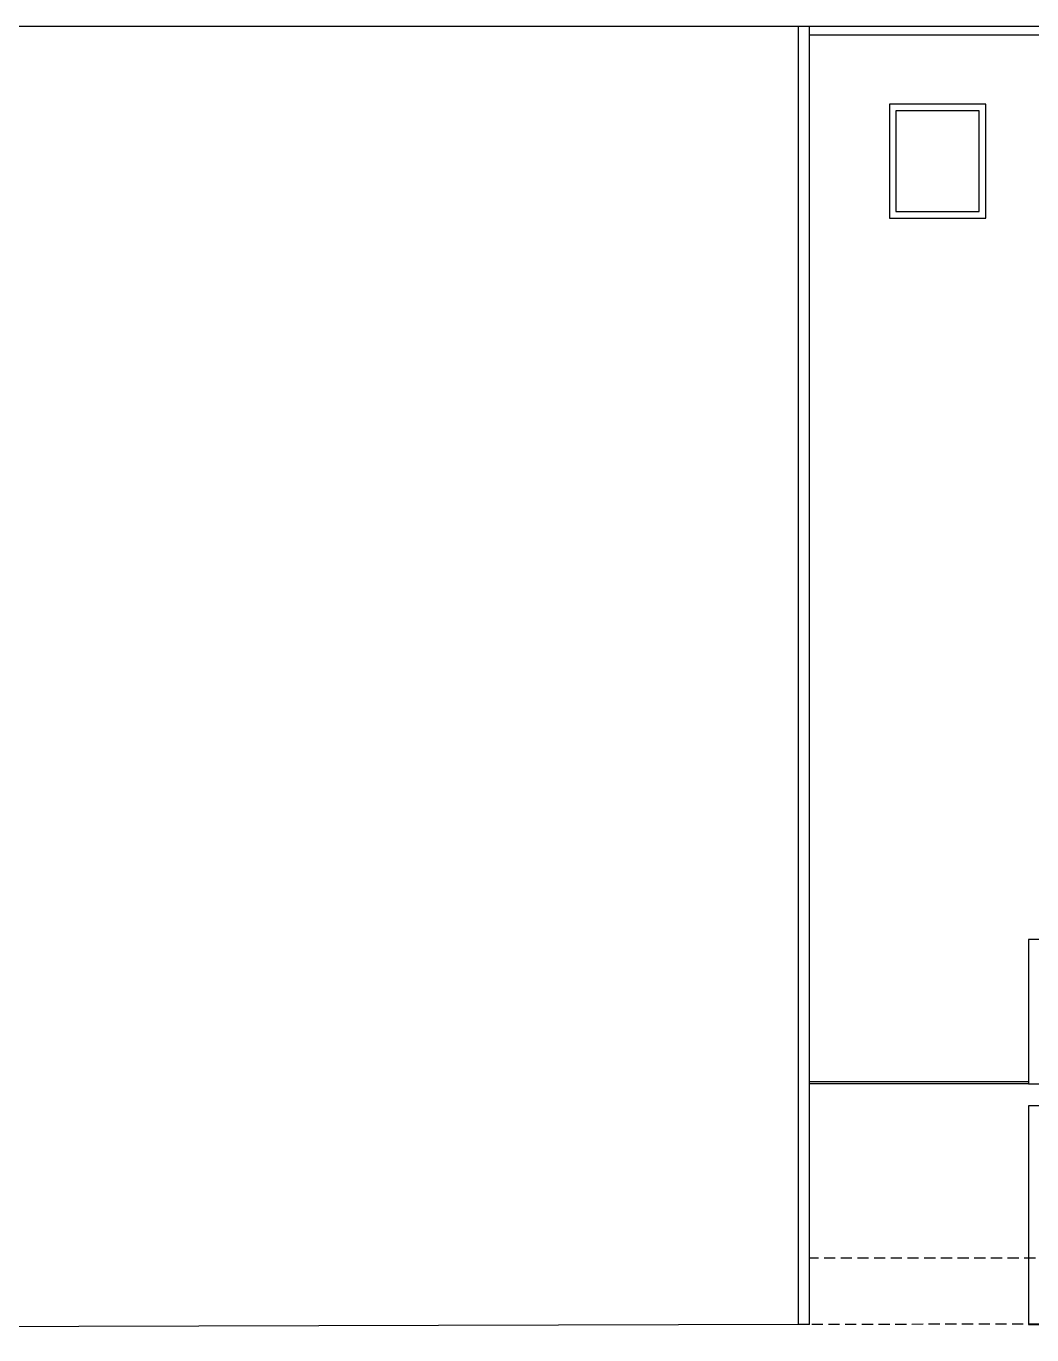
# Model space of a CAD drawing. Header units: centimetres. Extents: x 30244 to 591333, y -111940 to 104227.
# Drawn here: x 373080 to 375376, y 36978 to 39967 of the extents above; entities that cross this region are included whole.
import ezdxf

# ---------------------------------------------------------------- set-up
doc = ezdxf.new("R2010")
doc.units = ezdxf.units.CM
doc.header["$LTSCALE"] = 4
doc.linetypes.add('DASHED2', pattern=[9.525, 6.35, -3.175])
for name, color, linetype in [('0.1', 1, 'Continuous'), ('0.2', 2, 'Continuous'), ('0.4', 4, 'Continuous'), ('0.6', 6, 'Continuous')]:
    doc.layers.add(name, color=color, linetype=linetype)

msp = doc.modelspace()

# ---------------------------------------------------------------- linework, layer by layer
at = {"layer": '0.1', "linetype": 'DASHED2'}
msp.add_line((378709.366, 37011.637), (374868.823, 37001.138), dxfattribs=at)
msp.add_lwpolyline([(378623.12, 38848.941), (378623.12, 37152.941), (374868.823, 37153.279)], dxfattribs=at)
at = {"layer": '0.1', "elevation": 77040.339}
msp.add_lwpolyline([(375368.823, 37001.138), (375618.823, 37001.138), (375618.823, 37501.138), (375368.823, 37501.138)], close=True, dxfattribs=at)
at = {"layer": '0.2'}
for p, q in [((375368.823, 37556.138, 77040.339), (374868.823, 37556.138, 77040.339)), ((375368.823, 37551.138, 77040.339), (374868.823, 37551.138, 77040.339))]:
    msp.add_line(p, q, dxfattribs=at)
at = {"layer": '0.4'}
for points in [[(374843.823, 37001.069), (366352.062, 36977.855), (366733.948, 39967.405), (374843.823, 39967.405)], [(374843.823, 39967.405), (379734.388, 39967.405), (378879.119, 37501.138)], [(374868.823, 39947.405), (379706.284, 39947.405), (378882.225, 37571.138)], [(374868.823, 37001.138), (374843.823, 37001.069)]]:
    msp.add_lwpolyline(points, dxfattribs=at)
at = {"layer": '0.6'}
for p, q in [((374843.823, 37001.138, 77040.339), (374843.823, 39967.405, -4392.474)), ((374868.823, 37001.138, 77040.339), (374868.823, 39967.405, -4392.474))]:
    msp.add_line(p, q, dxfattribs=at)
for points in [[(375051.12, 39528.941), (375271.12, 39528.941), (375271.12, 39788.941), (375051.12, 39788.941)], [(375066.12, 39543.941), (375256.12, 39543.941), (375256.12, 39773.941), (375066.12, 39773.941)]]:
    msp.add_lwpolyline(points, close=True, dxfattribs=at)
at = {"layer": '0.6', "elevation": 77040.339}
msp.add_lwpolyline([(375483.823, 37881.138), (375368.823, 37881.138), (375368.823, 37551.138), (375598.823, 37551.138)], dxfattribs=at)

doc.saveas('drawing.dxf')
